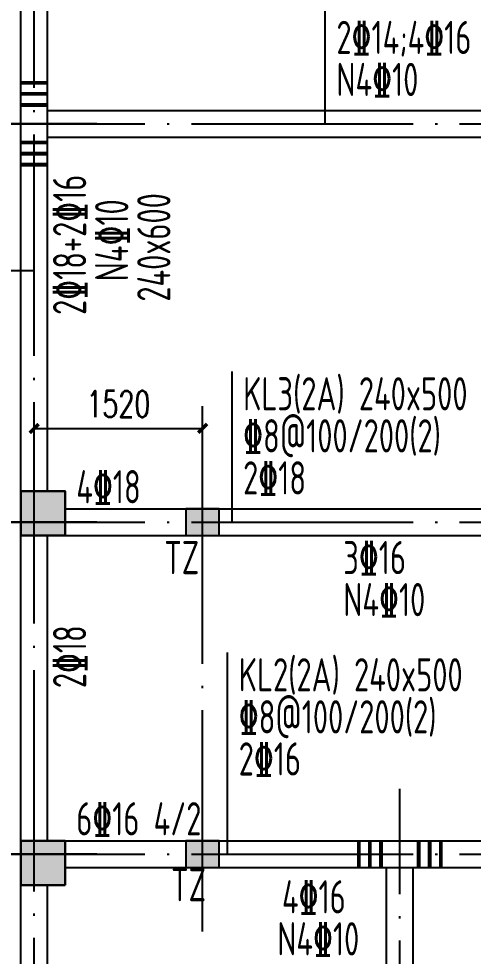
# Model space of a CAD drawing. Extents: x 1051052 to 1482120, y -981644 to -673261.
# Drawn here: x 1103558 to 1107660, y -969016 to -960545 of the extents above; entities that cross this region are included whole.
import ezdxf
from ezdxf.enums import TextEntityAlignment as Align

# ---------------------------------------------------------------- set-up
doc = ezdxf.new("R2010")
doc.units = 0
doc.header["$LTSCALE"] = 1000
doc.header["$MEASUREMENT"] = 0
doc.linetypes.add('DOTE', pattern=[2.42, 2, -0.2, 0.02, -0.2])
for name, color, linetype in [('AXIS', 3, 'Continuous'), ('DOTE', 1, 'DOTE'), ('PUB_DIM', 3, 'Continuous')]:
    doc.layers.add(name, color=color, linetype=linetype)
for name, color, linetype, lineweight in [('BEAM', 4, 'Continuous', 25), ('BEAM-JZ-H', 2, 'Continuous', 25), ('BEAM-JZ-NUM-H', 6, 'Continuous', 25), ('BEAM-JZ-V', 2, 'Continuous', 25), ('BEAM-REINGJ', 1, 'Continuous', 50), ('BEAM-YW-H', 7, 'Continuous', 25), ('BEAM-YW-V', 7, 'Continuous', 25), ('COLU', 2, 'Continuous', 30)]:
    doc.layers.add(name, color=color, linetype=linetype, lineweight=lineweight)
doc.layers.add('COLU-HATCH', color=7, linetype='Continuous', lineweight=25, true_color=0x5b5b5b)
doc.styles.add('_TCH_DIM_T3', font='SIMPLEX', dxfattribs={"width": 0.705882, "bigfont": 'GBCBIG'})
doc.styles.add('TSSD_Dimension', font='Tssdeng.shx', dxfattribs={"width": 0.7, "bigfont": 'Hztxt.shx'})
doc.dimstyles.new('_TCH_ARCH&&100', dxfattribs={"dimtxt": 297.5, "dimasz": 100, "dimexe": 250, "dimexo": 300, "dimgap": 126.25, "dimtad": 1, "dimdec": 0, "dimzin": 0, "dimdsep": 46, "dimtxsty": '_TCH_DIM_T3', "dimblk": 'ARCHTICK', "dimcen": 0.09, "dimclrt": 7, "dimazin": 2, "dimtfac": 1, "dimtdec": 0, "dimtix": 1, "dimtmove": 2, "dimatfit": 3, "dimfxl": 0, "dimtolj": 1, "dimtzin": 0, "dimarcsym": 0})
doc.dimstyles.new('_TCH_ARCH&&80', dxfattribs={"dimtxt": 238, "dimasz": 80, "dimexe": 200, "dimexo": 240, "dimgap": 101, "dimtad": 1, "dimdec": 0, "dimzin": 0, "dimdsep": 46, "dimtxsty": '_TCH_DIM_T3', "dimblk": 'ARCHTICK', "dimcen": 0.09, "dimclrt": 7, "dimazin": 2, "dimtfac": 1, "dimtdec": 0, "dimtix": 1, "dimtmove": 2, "dimatfit": 3, "dimfxl": 0, "dimtolj": 1, "dimtzin": 0, "dimarcsym": 0})

# ---------------------------------------------------------------- blocks, each defined once
blk = doc.blocks.new('_ArchTick')
at = {"color": 0, "linetype": 'ByBlock', "const_width": 0.4}
blk.add_lwpolyline([(-0.5, -0.5), (0.5, 0.5)], dxfattribs=at)
blk = doc.blocks.new('*D133')
at = {"layer": 'AXIS', "color": 0, "lineweight": -2, "transparency": 16777216}
for p, q in [((1102675.3, -965093.8), (1100925.3, -965093.8)), ((1101175.3, -968093.8), (1101175.3, -965093.8)), ((1102675.3, -968093.8), (1100925.3, -968093.8))]:
    blk.add_line(p, q, dxfattribs=at)
at = {"layer": 'Defpoints', "color": 0, "transparency": 16777216}
for p in [(1101175.3, -965093.8), (1103675.3, -965093.8), (1103675.3, -968093.8)]:
    blk.add_point(p, dxfattribs=at)
at = {"layer": 'AXIS', "color": 0, "lineweight": -2, "transparency": 16777216, "xscale": 100, "yscale": 100, "zscale": 100}
for p, rotation in [((1101175.3, -965093.8), 90), ((1101175.3, -968093.8), 270)]:
    blk.add_blockref('_ArchTick', p, dxfattribs=dict(at, rotation=rotation))
at = {"layer": 'AXIS', "color": 7, "transparency": 16777216, "insert": (1100900.3, -966593.8), "char_height": 297.5, "attachment_point": 5, "rotation": 90, "style": '_TCH_DIM_T3'}
blk.add_mtext('\\A1;3000', dxfattribs=at)
blk = doc.blocks.new('*D134')
at = {"layer": 'AXIS', "color": 0, "lineweight": -2, "transparency": 16777216}
for p, q in [((1102675.3, -961493.8), (1100925.3, -961493.8)), ((1101175.3, -965093.8), (1101175.3, -961493.8)), ((1102675.3, -965093.8), (1100925.3, -965093.8))]:
    blk.add_line(p, q, dxfattribs=at)
at = {"layer": 'Defpoints', "color": 0, "transparency": 16777216}
for p in [(1101175.3, -961493.8), (1103675.3, -961493.8), (1103675.3, -965093.8)]:
    blk.add_point(p, dxfattribs=at)
at = {"layer": 'AXIS', "color": 0, "lineweight": -2, "transparency": 16777216, "xscale": 100, "yscale": 100, "zscale": 100}
for p, rotation in [((1101175.3, -961493.8), 90), ((1101175.3, -965093.8), 270)]:
    blk.add_blockref('_ArchTick', p, dxfattribs=dict(at, rotation=rotation))
at = {"layer": 'AXIS', "color": 7, "transparency": 16777216, "insert": (1100900.3, -963293.8), "char_height": 297.5, "attachment_point": 5, "rotation": 90, "style": '_TCH_DIM_T3'}
blk.add_mtext('\\A1;3600', dxfattribs=at)
blk = doc.blocks.new('*D135')
at = {"layer": 'AXIS', "color": 0, "lineweight": -2, "transparency": 16777216}
for p, q in [((1102675.3, -957893.8), (1100925.3, -957893.8)), ((1101175.3, -961493.8), (1101175.3, -957893.8)), ((1102675.3, -961493.8), (1100925.3, -961493.8))]:
    blk.add_line(p, q, dxfattribs=at)
at = {"layer": 'Defpoints', "color": 0, "transparency": 16777216}
for p in [(1101175.3, -957893.8), (1103675.3, -957893.8), (1103675.3, -961493.8)]:
    blk.add_point(p, dxfattribs=at)
at = {"layer": 'AXIS', "color": 0, "lineweight": -2, "transparency": 16777216, "xscale": 100, "yscale": 100, "zscale": 100}
for p, rotation in [((1101175.3, -957893.8), 90), ((1101175.3, -961493.8), 270)]:
    blk.add_blockref('_ArchTick', p, dxfattribs=dict(at, rotation=rotation))
at = {"layer": 'AXIS', "color": 7, "transparency": 16777216, "insert": (1100900.3, -959693.8), "char_height": 297.5, "attachment_point": 5, "rotation": 90, "style": '_TCH_DIM_T3'}
blk.add_mtext('\\A1;3600', dxfattribs=at)
blk = doc.blocks.new('*D138')
at = {"layer": 'AXIS', "color": 0, "lineweight": -2, "transparency": 16777216}
for p, q in [((1102050.5, -946893.8), (1100300.5, -946893.8)), ((1100550.5, -972293.8), (1100550.5, -946893.8)), ((1102050.5, -972293.8), (1100300.5, -972293.8))]:
    blk.add_line(p, q, dxfattribs=at)
at = {"layer": 'Defpoints', "color": 0, "transparency": 16777216}
for p in [(1100550.5, -946893.8), (1103697.4, -946893.8), (1103697.4, -972293.8)]:
    blk.add_point(p, dxfattribs=at)
at = {"layer": 'AXIS', "color": 0, "lineweight": -2, "transparency": 16777216, "xscale": 100, "yscale": 100, "zscale": 100}
for p, rotation in [((1100550.5, -946893.8), 90), ((1100550.5, -972293.8), 270)]:
    blk.add_blockref('_ArchTick', p, dxfattribs=dict(at, rotation=rotation))
at = {"layer": 'AXIS', "color": 7, "transparency": 16777216, "insert": (1100275.5, -959593.8), "char_height": 297.5, "attachment_point": 5, "rotation": 90, "style": '_TCH_DIM_T3'}
blk.add_mtext('\\A1;25400', dxfattribs=at)
blk = doc.blocks.new('*D167')
at = {"layer": 'AXIS', "color": 0, "lineweight": -2, "transparency": 16777216}
for p, q in [((1102675.3, -968093.8), (1100925.3, -968093.8)), ((1101175.3, -968093.8), (1101175.3, -969493.8)), ((1102295.2, -969493.8), (1100925.3, -969493.8))]:
    blk.add_line(p, q, dxfattribs=at)
at = {"layer": 'Defpoints', "color": 0, "transparency": 16777216}
for p in [(1103675.3, -968093.8), (1101175.3, -969493.8), (1102595.2, -969493.8)]:
    blk.add_point(p, dxfattribs=at)
at = {"layer": 'AXIS', "color": 0, "lineweight": -2, "transparency": 16777216, "xscale": 100, "yscale": 100, "zscale": 100}
for p, rotation in [((1101175.3, -968093.8), 90), ((1101175.3, -969493.8), 270)]:
    blk.add_blockref('_ArchTick', p, dxfattribs=dict(at, rotation=rotation))
at = {"layer": 'AXIS', "color": 7, "transparency": 16777216, "insert": (1100900.3, -968793.8), "char_height": 297.5, "attachment_point": 5, "rotation": 90, "style": '_TCH_DIM_T3'}
blk.add_mtext('\\A1;1400', dxfattribs=at)
blk = doc.blocks.new('*D972')
at = {"layer": 'Defpoints', "color": 0, "transparency": 16777216}
for p in [(1105217.4, -964246.4), (1103697.4, -964754.9), (1105217.4, -964754.9)]:
    blk.add_point(p, dxfattribs=at)
at = {"layer": 'PUB_DIM', "color": 0, "lineweight": -2, "transparency": 16777216}
for p, q in [((1103697.4, -964514.9), (1103697.4, -964046.4)), ((1105217.4, -964514.9), (1105217.4, -964046.4)), ((1103697.4, -964246.4), (1105217.4, -964246.4))]:
    blk.add_line(p, q, dxfattribs=at)
at = {"layer": 'PUB_DIM', "color": 0, "lineweight": -2, "transparency": 16777216, "xscale": 80, "yscale": 80, "zscale": 80, "rotation": 180}
blk.add_blockref('_ArchTick', (1103697.4, -964246.4), dxfattribs=at)
at = {"layer": 'PUB_DIM', "color": 0, "lineweight": -2, "transparency": 16777216, "xscale": 80, "yscale": 80, "zscale": 80}
blk.add_blockref('_ArchTick', (1105217.4, -964246.4), dxfattribs=at)
at = {"layer": 'PUB_DIM', "color": 7, "transparency": 16777216, "insert": (1104457.4, -964026.4), "char_height": 238, "attachment_point": 5, "style": '_TCH_DIM_T3'}
blk.add_mtext('\\A1;1520', dxfattribs=at)

msp = doc.modelspace()

# ---------------------------------------------------------------- hatches: boundary and pattern name
at = {"layer": 'AXIS'}
h = msp.add_hatch(color=256, dxfattribs=at)
h.dxf.hatch_style = 1
h.paths.add_polyline_path([(1105067.376, -965213.811), (1105367.376, -965213.811), (1105367.376, -964973.811), (1105067.376, -964973.811)])
h.paths.add_polyline_path([(1105067.376, -968213.811), (1105367.376, -968213.811), (1105367.376, -967973.811), (1105067.376, -967973.811)])
at = {"layer": 'COLU-HATCH', "transparency": 33554687}
for points in [[(1103977.376, -965213.811), (1103977.376, -964813.811), (1103577.376, -964813.811), (1103577.376, -965213.811)], [(1103977.376, -968373.811), (1103977.376, -967973.811), (1103577.376, -967973.811), (1103577.376, -968373.811)]]:
    msp.add_hatch(color=256, dxfattribs=at).paths.add_polyline_path(points, flags=0)

# ---------------------------------------------------------------- linework, layer by layer
at = {"layer": 'AXIS'}
for p, q in [((1104262.822, -961493.811), (1100262.822, -961493.811)), ((1104262.822, -965093.811), (1100262.822, -965093.811)), ((1104262.822, -968093.811), (1100262.822, -968093.811))]:
    msp.add_line(p, q, dxfattribs=at)
for points in [[(1105067.376, -965213.811), (1105367.376, -965213.811), (1105367.376, -964973.811), (1105067.376, -964973.811)], [(1105067.376, -968213.811), (1105367.376, -968213.811), (1105367.376, -967973.811), (1105067.376, -967973.811)]]:
    msp.add_lwpolyline(points, close=True, dxfattribs=at)
at = {"layer": 'BEAM'}
for p, q in [((1103577.376, -964813.811), (1103577.376, -958173.811)), ((1103817.376, -964813.811), (1103817.376, -958173.811)), ((1103817.376, -961373.811), (1112177.376, -961373.811)), ((1103817.376, -961613.811), (1112177.376, -961613.811)), ((1103977.376, -964973.811), (1108997.376, -964973.811)), ((1103577.376, -967973.811), (1103577.376, -965213.811)), ((1103817.376, -967973.811), (1103817.376, -965213.811)), ((1103977.376, -965213.811), (1108997.376, -965213.811)), ((1103977.376, -967973.811), (1108997.376, -967973.811)), ((1103977.376, -968213.811), (1108997.376, -968213.811)), ((1106877.376, -969493.811), (1106877.376, -968213.811)), ((1107117.376, -969373.811), (1107117.376, -968213.811)), ((1103577.376, -972073.811), (1103577.376, -968373.811)), ((1103817.376, -972073.811), (1103817.376, -968373.811))]:
    msp.add_line(p, q, dxfattribs=at)
at = {"layer": 'BEAM-JZ-H'}
for p, q in [((1106325.376, -961493.811), (1106325.376, -959753.811)), ((1105483.376, -965093.811), (1105483.376, -963733.811)), ((1105443.622, -968093.811), (1105443.622, -966272.948))]:
    msp.add_line(p, q, dxfattribs=at)
at = {"layer": 'BEAM-JZ-V'}
msp.add_line((1103697.376, -962821.811), (1102337.376, -962821.811), dxfattribs=at)
at = {"layer": 'BEAM-REINGJ', "const_width": 35}
for points in [[(1103577.376, -961123.811), (1103817.376, -961123.811)], [(1103577.376, -961223.811), (1103817.376, -961223.811)], [(1103577.376, -961323.811), (1103817.376, -961323.811)], [(1103577.376, -961663.811), (1103817.376, -961663.811)], [(1103577.376, -961763.811), (1103817.376, -961763.811)], [(1103577.376, -961863.811), (1103817.376, -961863.811)], [(1106627.376, -967973.811), (1106627.376, -968213.811)], [(1106727.376, -967973.811), (1106727.376, -968213.811)], [(1106827.376, -967973.811), (1106827.376, -968213.811)], [(1107167.376, -967973.811), (1107167.376, -968213.811)], [(1107267.376, -967973.811), (1107267.376, -968213.811)], [(1107367.376, -967973.811), (1107367.376, -968213.811)]]:
    msp.add_lwpolyline(points, dxfattribs=at)
at = {"layer": 'COLU'}
for points in [[(1103977.376, -965213.811), (1103977.376, -964813.811), (1103577.376, -964813.811), (1103577.376, -965213.811)], [(1103977.376, -968373.811), (1103977.376, -967973.811), (1103577.376, -967973.811), (1103577.376, -968373.811)]]:
    msp.add_lwpolyline(points, close=True, dxfattribs=at)
at = {"layer": 'DOTE'}
for p, q in [((1103697.376, -973269.811), (1103697.376, -945869.811)), ((1102697.376, -961493.811), (1113270.799, -961493.811)), ((1105217.376, -968793.128), (1105217.376, -964273.128)), ((1102697.376, -965093.811), (1113270.799, -965093.811)), ((1106997.376, -973293.811), (1106997.376, -967504.481)), ((1102697.376, -968093.811), (1113270.799, -968093.811))]:
    msp.add_line(p, q, dxfattribs=at)

# ---------------------------------------------------------------- texts
at = {"layer": 'BEAM-JZ-H', "style": 'TSSD_Dimension', "width": 0.7}
for s, p in [('2%%13214;4%%13216', (1106425.376, -960863.811)), ('N4%%13210', (1106425.376, -961243.811)), ('%%1328@100/200(2)', (1105583.376, -964463.811)), ('2%%13218', (1105583.376, -964843.811)), ('%%1328@100/200(2)', (1105543.622, -967002.948)), ('2%%13216', (1105543.622, -967382.948))]:
    msp.add_text(s, height=300, dxfattribs=at).set_placement(p)
at = {"layer": 'BEAM-JZ-NUM-H', "style": 'TSSD_Dimension', "width": 0.7}
for s, p in [('KL3(2A) 240x500', (1105583.376, -964083.811)), ('KL2(2A) 240x500', (1105543.622, -966622.948))]:
    msp.add_text(s, height=300, dxfattribs=at).set_placement(p)
at = {"layer": 'BEAM-YW-H', "style": 'TSSD_Dimension', "width": 0.7}
for s, p in [('4%%13218', (1104077.376, -964923.811)), ('6%%13216 4/2', (1104077.376, -967923.811))]:
    msp.add_text(s, height=300, dxfattribs=at).set_placement(p)
for s, p in [('TZ', (1104871.789, -965263.811)), ('3%%13216', (1106487.376, -965263.811)), ('N4%%13210', (1106487.376, -965643.811)), ('TZ', (1104933.059, -968219.485)), ('4%%13216', (1105933.811, -968328.922)), ('N4%%13210', (1105891.549, -968708.922))]:
    msp.add_text(s, height=300, dxfattribs=at).set_placement(p, align=Align.TOP_LEFT)
at = {"layer": 'BEAM-YW-V', "style": 'TSSD_Dimension', "width": 0.7}
for s, p in [('2%%13218+2%%13216', (1103867.376, -963221.387)), ('N4%%13210', (1104247.376, -962916.887)), ('240x600', (1104627.376, -963101.425)), ('2%%13218', (1103867.376, -966593.811))]:
    msp.add_text(s, height=300, rotation=90, dxfattribs=at).set_placement(p, align=Align.TOP_LEFT)

# ---------------------------------------------------------------- dimensions: what is measured, and where the dimension line sits
at = {"layer": 'AXIS'}
for p1, p2, distance, picture, middle in [((1103697.376, -972293.811), (1103697.376, -946893.811), 3146.899, '*D138', (1100275.477, -959593.811)), ((1103675.314, -961493.811), (1103675.314, -957893.811), 2500, '*D135', (1100900.314, -959693.811)), ((1103675.314, -965093.811), (1103675.314, -961493.811), 2500, '*D134', (1100900.314, -963293.811)), ((1103675.314, -968093.811), (1103675.314, -965093.811), 2500, '*D133', (1100900.314, -966593.811))]:
    dim = msp.add_aligned_dim(p1=p1, p2=p2, distance=distance, dimstyle='_TCH_ARCH&&100', dxfattribs=at)
    dim.commit()
    dim.dimension.update_dxf_attribs({"geometry": picture, "text_midpoint": middle})
dim = msp.add_linear_dim(base=(1101175.314, -969493.811), p1=(1103675.314, -968093.811), p2=(1102595.179, -969493.811), angle=270, dimstyle='_TCH_ARCH&&100', dxfattribs=at)
dim.commit()
dim.dimension.update_dxf_attribs({"geometry": '*D167', "text_midpoint": (1100900.314, -968793.811)})
at = {"layer": 'PUB_DIM'}
dim = msp.add_aligned_dim(p1=(1103697.376, -964754.943), p2=(1105217.376, -964754.943), distance=508.538, dimstyle='_TCH_ARCH&&80', dxfattribs=at)
dim.commit()
dim.dimension.update_dxf_attribs({"geometry": '*D972', "text_midpoint": (1104457.376, -964026.405)})

doc.saveas('drawing.dxf')
